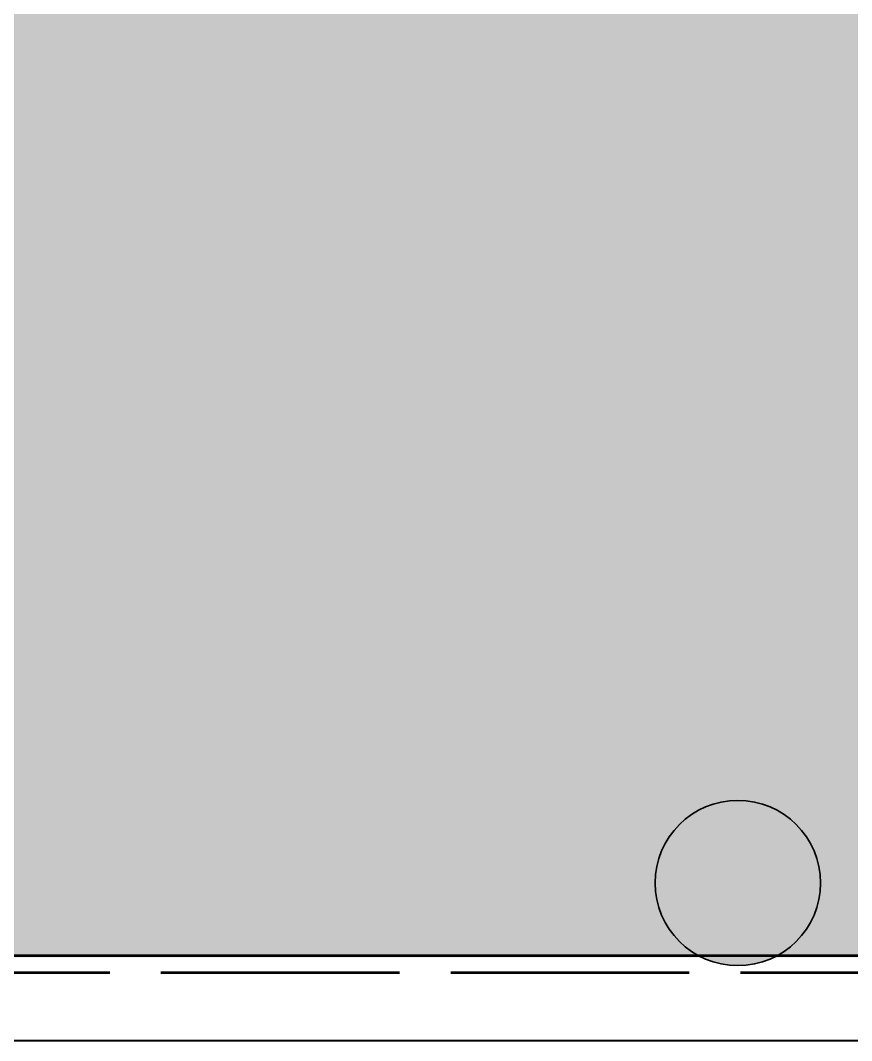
# Model space of a CAD drawing. Header units: millimetres. Extents: x -2152 to 10862, y -2134 to 3720.
# Drawn here: x 737 to 1597, y -88 to 968 of the extents above; entities that cross this region are included whole.
import ezdxf

# ---------------------------------------------------------------- set-up
doc = ezdxf.new("R2010")
doc.units = ezdxf.units.MM
doc.linetypes.add('DASH_247_53', pattern=[299.861111, 246.944444, -52.916667])
for name, color, linetype in [('GEOFAB', 5, 'Continuous'), ('MODULE_ART', 7, 'Continuous'), ('PIPES', 7, 'Continuous'), ('TANK', 7, 'Continuous')]:
    doc.layers.add(name, color=color, linetype=linetype)

# ---------------------------------------------------------------- blocks, each defined once
blk = doc.blocks.new('atlancube_face')
at = {"true_color": 0x000000}
blk.add_solid([(-1.8, -1.8), (1151.8, -1.8), (-1.8, 781.8), (1151.8, 781.8)], dxfattribs=at)

msp = doc.modelspace()

# ---------------------------------------------------------------- hatches: boundary and pattern name
at = {"layer": 'PIPES', "true_color": 0xbfbfbf}
h = msp.add_hatch(color=7, dxfattribs=at)
h.dxf.hatch_style = 1
h.paths.add_polyline_path([(1393.4, 75, 1), (1564.6, 75, 1)])
h = msp.add_hatch(color=7, dxfattribs=at)
h.dxf.hatch_style = 1
h.paths.add_polyline_path([(1393.4, 75, 1), (1564.6, 75, 1)])

# ---------------------------------------------------------------- linework, layer by layer
at = {"layer": 'GEOFAB', "color": 6, "lineweight": 40}
msp.add_line((-88.2, -88.2), (10438.2, -88.2), dxfattribs=at)
at = {"layer": 'GEOFAB', "color": 5, "linetype": 'DASH_247_53', "lineweight": 53}
msp.add_lwpolyline([(-17.6, -17.6), (10367.6, -17.6), (10367.6, 1577.6), (-17.6, 1577.6)], close=True, dxfattribs=at)
at = {"layer": 'PIPES', "color": 1, "lineweight": 35}
msp.add_circle((1479, 75), 85.6, dxfattribs=at)
at = {"layer": 'PIPES', "color": 5, "lineweight": 35}
msp.add_circle((1479, 75), 85.6, dxfattribs=at)
at = {"layer": 'TANK', "lineweight": 53}
msp.add_lwpolyline([(0, 0), (10350, 0), (10350, 1560), (0, 1560)], close=True, dxfattribs=at)

# ---------------------------------------------------------------- block references
at = {"layer": 'MODULE_ART'}
for p in [(0, 780), (1150, 780), (0, 0), (1150, 0)]:
    msp.add_blockref('atlancube_face', p, dxfattribs=at)

doc.saveas('drawing.dxf')
